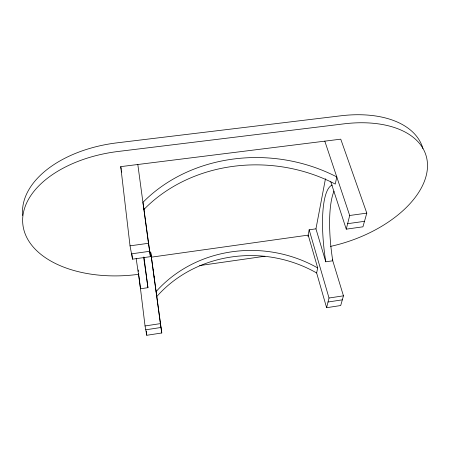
<?xml version="1.0" encoding="UTF-8"?>
<svg xmlns="http://www.w3.org/2000/svg" width="450" height="450" viewBox="0 0 450 450"><rect width="100%" height="100%" fill="white"/><g stroke="black" fill="none" stroke-linecap="round" stroke-linejoin="round"><path stroke-width="0.67" d="M307.98 236.419L309.15 229.792L315.945 228.842M325.468 178.729L315.951 228.842L325.777 261.804L332.764 260.786A73.44 19.755 81.3 0 1 334.018 191.138M317.694 267.947L316.642 272.964A123.885 114.244 7.5 0 0 156.814 296.494L151.408 257.153L308.211 235.114L317.694 267.947A125.37 115.189 7.4 0 0 156.094 291.606M332.28 259.2L343.446 295.83L340.706 305.533L326.599 307.699L329.017 298.018L309.15 229.792M143.696 207.377L150.441 256.657L132.525 259.172L130.028 245.841L120.746 166.635L340.746 139.162L366.801 213.12L362.936 226.811L346.269 229.157L349.689 215.488L324.804 141.154M145.761 329.805L160.959 327.488M328.022 302.012L342.315 299.835M138.966 276.233L145.041 325.952L146.79 335.284L161.781 332.983L156.78 296.235M145.041 325.952L160.386 323.623L150.643 251.933L151.549 258.131M329.017 298.018L343.446 295.83M143.989 257.108L147.938 287.685L140.496 288.771A76.14 2.183 82.2 0 0 136.176 258.598M199.631 265.573L264.999 256.219M131.524 253.834L149.642 251.303M347.636 223.678L364.483 221.327M130.028 245.841L148.455 243.292L150.441 256.657M349.689 215.488L366.801 213.12M330.756 181.738L346.269 229.157M316.558 272.661L326.599 307.699M120.746 166.635L121.23 169.374M121.472 170.747L121.719 172.114M160.386 323.623L161.781 332.983M153.197 269.887L153.382 271.277M154.114 276.637L154.328 278.207M155.458 286.526L155.649 287.916M156.347 293.068L156.589 294.851M137.818 164.503L148.455 243.292M146.278 331.104L146.79 335.284M138.201 269.961L138.369 271.356M138.611 273.33L138.864 275.406M131.951 254.289L132.525 259.172M138.623 274.298A104.918 62.201 -6.2 0 1 23.141 226.479A104.918 62.201 -6.2 0 1 118.052 151.481L343.856 123.862A101.295 58.168 -18.2 0 1 427.281 169.746A101.295 58.168 -18.2 0 1 330.508 246.392M325.777 261.804A73.536 18.99 81.3 0 1 332.308 185.046M22.674 215.494A104.079 62.668 -6 0 1 117.051 142.841L340.937 115.785A100.508 58.635 -18.3 0 1 422.927 148.567M143.601 257.079A76.033 1.299 82.1 0 1 147.938 287.685M336.78 176.923L335.278 184.089A150.694 129.757 5.6 0 0 143.972 209.43L142.931 202.365A152.899 130.894 5.6 0 1 336.78 176.923"/></g></svg>
